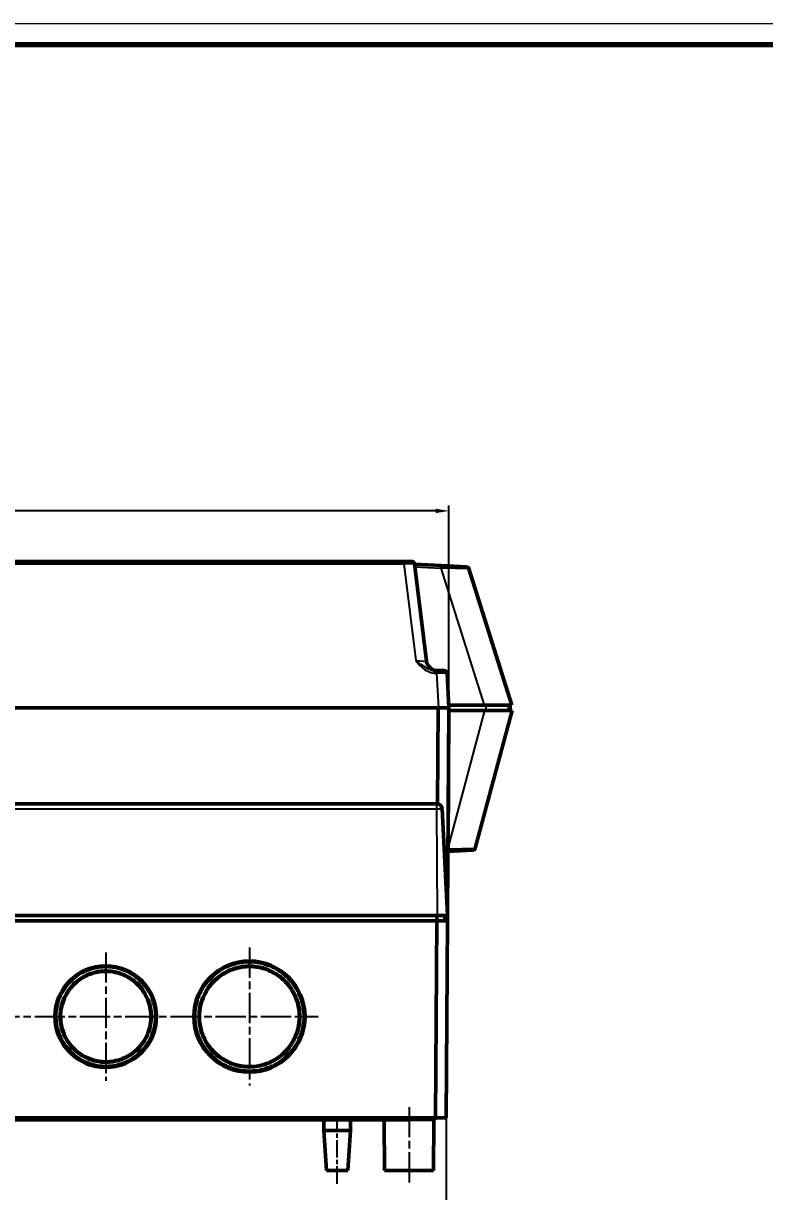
# Model space of a CAD drawing. Header units: millimetres. Extents: x 1 to 1188, y 1 to 840.
# Drawn here: x 455.2 to 594.5, y 620.5 to 840 of the extents above; entities that cross this region are included whole.
import ezdxf

# ---------------------------------------------------------------- set-up
doc = ezdxf.new("R2010")
doc.units = ezdxf.units.MM
doc.linetypes.add('CHAIN', pattern=[0.3543, 0.2362, -0.0295, 0.0591, -0.0295])
doc.linetypes.add('DASH_DOT', pattern=[0.37, 0.24, -0.06, 0.01, -0.06])
doc.layers.get('0').update_dxf_attribs({"lineweight": 25})
for name, color, linetype, lineweight in [('Bemaßung (ISO)', 1, 'Continuous', 25), ('Mittellinie (ISO)', 1, 'DASH_DOT', 25), ('Mittelpunktmarkierung (ISO)', 1, 'DASH_DOT', 25), ('Sichtbar (ISO)', 7, 'Continuous', 50), ('Sichtbar schmal (ISO)', 1, 'Continuous', 25)]:
    doc.layers.add(name, color=color, linetype=linetype, lineweight=lineweight)
doc.styles.add('5', font='isocpeur.ttf', dxfattribs={"width": 1.1})
doc.dimstyles.new('11-Bopla 5', dxfattribs={"dimtxt": 5, "dimasz": 2.5, "dimexe": 1, "dimexo": 0, "dimgap": 0.6, "dimtad": 1, "dimdec": 6, "dimrnd": 1e-08, "dimtxsty": '5', "dimcen": 0.09, "dimdle": 7, "dimclrd": 1, "dimclre": 1, "dimclrt": 7, "dimadec": 6, "dimazin": 2, "dimtfac": 0.7, "dimtdec": 3, "dimtmove": 0, "dimatfit": 3, "dimfxl": 1, "dimtolj": 1, "dimlwd": 25, "dimlwe": 25, "dimarcsym": 0})

# ---------------------------------------------------------------- blocks, each defined once
blk = doc.blocks.new('Ränder Bopla-A0-Rahmen')
at = {"color": 1, "linetype": 'Continuous', "lineweight": 18}
blk.add_line((1, 840), (1188, 840), dxfattribs=at)
at = {"color": 3, "linetype": 'Continuous', "lineweight": 70}
blk.add_line((20, 836), (1184, 836), dxfattribs=at)
blk = doc.blocks.new('*D10')
at = {"layer": 'Bemaßung (ISO)', "color": 1, "linetype": 'Continuous', "lineweight": 25}
for p, q in [((322.18, 711.41), (322.18, 749.41)), ((532.68, 748.41), (324.68, 748.41)), ((535.18, 711.41), (535.18, 749.41))]:
    blk.add_line(p, q, dxfattribs=at)
at = {"layer": 'Bemaßung (ISO)', "color": 1, "linetype": 'Continuous'}
for points in [[(324.68, 748.83), (324.68, 748), (322.18, 748.41)], [(532.68, 748.83), (532.68, 748), (535.18, 748.41)]]:
    blk.add_solid(points, dxfattribs=at)
at = {"layer": 'Defpoints', "color": 0, "linetype": 'Continuous'}
for p in [(322.18, 748.41), (322.18, 711.41), (535.18, 711.41)]:
    blk.add_point(p, dxfattribs=at)
at = {"layer": 'Bemaßung (ISO)', "color": 7, "linetype": 'Continuous', "lineweight": 25, "insert": (424, 749.01), "char_height": 5, "attachment_point": 7, "style": '5'}
blk.add_mtext('\\A1;213', dxfattribs=at)
blk = doc.blocks.new('*D13')
at = {"layer": 'Bemaßung (ISO)', "color": 1, "linetype": 'Continuous', "lineweight": 25}
for p, q in [((322.72, 634.41), (322.72, 611.41)), ((534.64, 634.41), (534.64, 611.41)), ((325.22, 612.41), (532.14, 612.41))]:
    blk.add_line(p, q, dxfattribs=at)
at = {"layer": 'Bemaßung (ISO)', "color": 1, "linetype": 'Continuous'}
for points in [[(325.22, 612.83), (325.22, 612), (322.72, 612.41)], [(532.14, 612.83), (532.14, 612), (534.64, 612.41)]]:
    blk.add_solid(points, dxfattribs=at)
at = {"layer": 'Defpoints', "color": 0, "linetype": 'Continuous'}
for p in [(322.72, 634.41), (534.64, 634.41), (534.64, 612.41)]:
    blk.add_point(p, dxfattribs=at)
at = {"layer": 'Bemaßung (ISO)', "color": 7, "linetype": 'Continuous', "lineweight": 25, "insert": (424, 613.01), "char_height": 5, "attachment_point": 7, "style": '5'}
blk.add_mtext('\\A1;212', dxfattribs=at)

msp = doc.modelspace()

# ---------------------------------------------------------------- linework, layer by layer
at = {"layer": 'Mittellinie (ISO)', "linetype": 'CHAIN', "ltscale": 23.990969}
for p, q in [((346.8275348, 653.4131215), (510.6275348, 653.4131215)), ((527.6775348, 636.4174848), (527.6775348, 622.0131215))]:
    msp.add_line(p, q, dxfattribs=at)
at = {"layer": 'Mittellinie (ISO)', "linetype": 'CHAIN', "ltscale": 13.889993}
msp.add_line((514.1775348, 622.0131215), (514.1775348, 634.5131215), dxfattribs=at)
at = {"layer": 'Mittelpunktmarkierung (ISO)', "linetype": 'CHAIN', "ltscale": 23.990969}
for p, q in [((470.6775348, 665.4631215), (470.6775348, 641.3631215)), ((497.6775348, 666.3631215), (497.6775348, 640.4631215))]:
    msp.add_line(p, q, dxfattribs=at)
at = {"layer": 'Sichtbar (ISO)'}
for p, q in [((526.716463, 738.9131215), (330.6386066, 738.9131215)), ((526.716463, 738.9131215), (528.2180887, 738.9131215)), ((530.961893, 720.1693828), (528.7143617, 738.4740562)), ((533.6874758, 738.1528838), (528.7218436, 738.4131215)), ((533.6874758, 738.1528838), (538.4851339, 737.9014491)), ((547.0198854, 711.9131215), (538.9358244, 737.5524873)), ((542.9210012, 724.9131215), (542.944676, 724.9131215)), ((542.9328386, 724.8755781), (542.944676, 724.9131215)), ((532.8382538, 718.4131215), (532.6072262, 718.4131215)), ((532.8382538, 718.4131215), (534.3361981, 718.4131215)), ((535.1775348, 711.4131215), (534.8355128, 717.9392895)), ((324.1747939, 711.4131215), (533.1802757, 711.4131215)), ((533.1675348, 711.4131215), (324.1875348, 711.4131215)), ((533.0417748, 693.3996204), (533.1675348, 711.4131215)), ((535.1775348, 711.4131215), (533.1802757, 711.4131215)), ((534.9078776, 672.7882029), (535.1775348, 711.4131215)), ((535.1513309, 711.9131215), (541.7772398, 711.9131215)), ((535.1743059, 710.9131215), (535.1775348, 711.4131215)), ((547.0198854, 711.9131215), (541.7772398, 711.9131215)), ((546.5064931, 711.4131215), (546.4439629, 711.2148012)), ((546.4439629, 711.2148012), (546.6775348, 711.2148012)), ((546.5064931, 711.4131215), (546.6775348, 711.4131215)), ((546.6775348, 711.9131215), (546.6775348, 711.4131215)), ((546.6775348, 711.4131215), (546.6775348, 711.2148012)), ((546.6775348, 710.9131215), (546.6775348, 711.2148012)), ((535.1743059, 710.9131215), (535.0090183, 685.3181161)), ((541.8671793, 710.9131215), (535.1743059, 710.9131215)), ((540.1072829, 685.0265822), (547.0435602, 710.9131215)), ((541.8671793, 710.9131215), (547.0435602, 710.9131215)), ((535.0728133, 696.4131215), (535.0806681, 696.4131901)), ((532.8355223, 693.4131215), (324.5195473, 693.4131215)), ((532.8355223, 693.4131215), (532.8780069, 693.4131215)), ((534.9275348, 672.4131215), (533.8766364, 692.4654575)), ((535.0063878, 684.910788), (535.0090183, 685.3181161)), ((539.650488, 684.6566769), (535.0031741, 684.4131215)), ((324.4198558, 672.4131215), (532.9352138, 672.4131215)), ((532.895259, 672.4131215), (532.9039859, 671.4131215)), ((534.9275348, 672.4131215), (532.9352138, 672.4131215)), ((534.4139859, 671.4131215), (534.405259, 672.4131215)), ((534.8982776, 671.4131215), (534.905259, 672.4131215)), ((532.895259, 671.4131215), (324.4598106, 671.4131215)), ((532.6369461, 634.4131215), (532.895259, 671.4131215)), ((532.8984238, 671.4131215), (532.895259, 671.4131215)), ((532.8984238, 671.4131215), (534.8982776, 671.4131215)), ((534.6399647, 634.4131215), (534.8982776, 671.4131215)), ((501.1507065, 662.2177406), (501.1507739, 662.227389)), ((502.535427, 661.5390985), (502.5354133, 661.5469326)), ((476.1353884, 660.0236213), (476.1354039, 660.0258353)), ((477.5406466, 658.5484681), (477.5406389, 658.5528684)), ((504.8163295, 659.6407979), (504.8163315, 659.6419942)), ((506.2376179, 657.4544177), (506.2374787, 657.4743565)), ((477.5585411, 648.295692), (477.5585304, 648.3018292)), ((506.293359, 649.4702284), (506.2932249, 649.4894315)), ((476.0425323, 646.7231801), (476.0425441, 646.7248638)), ((491.2912905, 646.4131215), (491.2913022, 646.4131215)), ((502.563779, 645.2945899), (502.5637648, 645.3027679)), ((504.7945422, 647.1576395), (504.7945428, 647.1579807)), ((468.580582, 645.1037206), (468.580278, 645.0979185)), ((470.7883935, 644.8383797), (470.7884043, 644.8381737)), ((494.5945502, 644.4633511), (494.5946402, 644.4530397)), ((501.0273561, 644.5493875), (501.0274147, 644.5577708)), ((324.7181235, 634.4131215), (532.6369461, 634.4131215)), ((527.5275348, 634.4131215), (527.5275348, 634.0131215)), ((527.8275348, 634.4131215), (527.8275348, 634.0131215)), ((532.6401109, 634.4131215), (532.6369461, 634.4131215)), ((534.6399647, 634.4131215), (532.6401109, 634.4131215)), ((436.1775348, 634.0131215), (527.5275348, 634.0131215)), ((511.6775348, 634.0131215), (511.6775348, 632.0131215)), ((516.6775348, 634.0131215), (516.6775348, 632.0131215)), ((522.9954642, 633.9174848), (523.0775348, 624.5131215)), ((527.5275348, 634.0131215), (527.8275348, 634.0131215)), ((532.3596054, 633.9174848), (532.2775348, 624.5131215)), ((511.6775348, 632.0131215), (516.6775348, 632.0131215)), ((512.1775348, 624.5131215), (511.6775348, 632.0131215)), ((516.1775348, 624.5131215), (516.6775348, 632.0131215)), ((516.1775348, 624.5131215), (512.1775348, 624.5131215)), ((532.2775348, 624.5131215), (523.0775348, 624.5131215))]:
    msp.add_line(p, q, dxfattribs=at)
for centre, radius in [((470.6775348, 653.4131215), 9.55), ((497.6775348, 653.4131215), 10.45)]:
    msp.add_circle(centre, radius, dxfattribs=at)
for centre, radius, start, end in [((528.2180887, 738.4131215), 0.5, 7.000000086, 90.00000001), ((538.458966, 737.4021344), 0.5, 17.5, 87), ((532.9469853, 720.4131215), 2, 187, 270), ((534.3361981, 717.9131215), 0.5, 3, 90), ((532.8780069, 692.4131215), 1, 3, 90), ((539.62432, 685.1559917), 0.5, 273, 345), ((532.8595864, 633.9131215), 0.5, 90, 179.5), ((522.4954832, 633.9131215), 0.5, 0.5, 11.536959033)]:
    msp.add_arc(centre, radius, start, end, dxfattribs=at)
for points, knots in [([(535.0064132, 684.9107931), (535.0061678, 684.8767151), (535.0059481, 684.8426973), (535.0055178, 684.7760698), (535.0053073, 684.7434643), (535.0047409, 684.6557666), (535.0044046, 684.6036849), (535.0038402, 684.5162835), (535.0036136, 684.4811964), (535.0033635, 684.4424608), (535.0032943, 684.4317498), (535.0032001, 684.4171671), (535.0031751, 684.4132941), (535.003174, 684.4131272)], [0.000000310776, 0.000000310776, 0.000000310776, 0.000000310776, 0.010222898394, 0.010222898394, 0.020449966181, 0.020449966181, 0.038943915391, 0.038943915391, 0.057457453032, 0.057457453032, 0.067749653131, 0.067749653131, 0.078039240801, 0.078039240801, 0.078039240801, 0.078039240801]), ([(470.6775348, 662.8050552), (470.2904461, 662.8050552), (469.9874248, 662.7872218), (469.6878395, 662.7550967), (469.4259761, 662.7270167), (469.1340038, 662.6834416), (468.7977602, 662.6145996), (468.254921, 662.5034597), (467.6034291, 662.3147961), (466.9537265, 662.0334821), (466.4024913, 661.7948033), (465.879235, 661.5046176), (465.39755, 661.1761506), (464.9075409, 660.8420072), (464.4579944, 660.4672469), (464.0522857, 660.0617366), (463.6651589, 659.6747992), (463.295891, 659.2379498), (462.9591596, 658.7490245), (462.6512598, 658.3019619), (462.3735657, 657.8155713), (462.137078, 657.2921861), (461.9067417, 656.7824151), (461.7194297, 656.2418687), (461.5854635, 655.7059244), (461.4459783, 655.1479007), (461.3601344, 654.5863015), (461.3246328, 654.0282736), (461.2877385, 653.448354), (461.3056005, 652.8719598), (461.3729597, 652.312656), (461.4426472, 651.7340199), (461.5650559, 651.1719043), (461.7341647, 650.6320002), (461.9078849, 650.0773736), (462.131819, 649.5448318), (462.3958546, 649.0463762), (462.6689363, 648.5308431), (462.9850088, 648.0503542), (463.3364442, 647.6075058), (463.6978929, 647.1520394), (464.0981201, 646.7353836), (464.5242578, 646.3644378), (464.9645769, 645.9811474), (465.4321426, 645.6463737), (465.9184328, 645.3597201), (466.419445, 645.0643883), (466.9420399, 644.8194738), (467.4737427, 644.6260562), (468.022764, 644.4263386), (468.5798276, 644.2817829), (469.1367465, 644.1889586), (469.7103709, 644.0933499), (470.2831588, 644.0525368), (470.8508279, 644.0630353), (471.425415, 644.0736617), (471.9974388, 644.1370713), (472.560296, 644.2525005), (473.1267611, 644.3686696), (473.6845288, 644.5391233), (474.2057667, 644.750939), (474.7487576, 644.9715944), (475.2583305, 645.2379095), (475.7319742, 645.5412555), (476.2241375, 645.8564625), (476.6771901, 646.2114835), (477.0890379, 646.5977874), (477.5134721, 646.9958971), (477.8942795, 647.4274018), (478.2296182, 647.8837509), (478.5752907, 648.3541628), (478.8704175, 648.847815), (479.115996, 649.356087), (479.36916, 649.8800588), (479.5696783, 650.4196464), (479.7188476, 650.9663636), (479.872254, 651.5286103), (479.970641, 652.0963993), (480.0172682, 652.6585085), (480.0654698, 653.2395968), (480.0587076, 653.8142993), (480.0016264, 654.3777818), (479.9422637, 654.963786), (479.8281948, 655.5357645), (479.6672329, 656.0820483), (479.4987988, 656.653692), (479.2786324, 657.199696), (479.0145747, 657.7139686), (478.7506094, 658.2280613), (478.4388803, 658.7214701), (478.0629061, 659.202744), (477.7188419, 659.6431708), (477.3236455, 660.0674327), (476.8785356, 660.4602227), (476.5325132, 660.7655723), (476.1608695, 661.0586056), (475.6346864, 661.3866861), (475.5957181, 661.4109832), (475.5560361, 661.4353245), (475.5156314, 661.4596793), (475.0973629, 661.7117991), (474.5990326, 661.9676392), (474.0207256, 662.1884664), (473.5366052, 662.3733283), (472.9846995, 662.5305992), (472.4901962, 662.6280851), (472.1401242, 662.6970979), (471.8223386, 662.7395265), (471.529235, 662.7662741), (471.2217208, 662.7943368), (470.9403363, 662.8050552), (470.6775348, 662.8050552)], [-2.5373293066, -2.5373293066, -2.5373293066, -2.5373293066, -2.418426747, -2.418426747, -2.418426747, -2.3144956393, -2.3144956393, -2.3144956393, -2.1467069136, -2.1467069136, -2.1467069136, -2.0043478265, -2.0043478265, -2.0043478265, -1.8595286142, -1.8595286142, -1.8595286142, -1.7213422872, -1.7213422872, -1.7213422872, -1.5949877657, -1.5949877657, -1.5949877657, -1.4719199697, -1.4719199697, -1.4719199697, -1.3437821167, -1.3437821167, -1.3437821167, -1.2106173703, -1.2106173703, -1.2106173703, -1.0728498079, -1.0728498079, -1.0728498079, -0.9313255177, -0.9313255177, -0.9313255177, -0.7849525026, -0.7849525026, -0.7849525026, -0.6344089028, -0.6344089028, -0.6344089028, -0.4788554269, -0.4788554269, -0.4788554269, -0.3185926942, -0.3185926942, -0.3185926942, -0.1531099321, -0.1531099321, -0.1531099321, 0.0173366748, 0.0173366748, 0.0173366748, 0.1898604978, 0.1898604978, 0.1898604978, 0.3634902186, 0.3634902186, 0.3634902186, 0.5443660573, 0.5443660573, 0.5443660573, 0.7323142294, 0.7323142294, 0.7323142294, 0.9260062583, 0.9260062583, 0.9260062583, 1.1256670673, 1.1256670673, 1.1256670673, 1.3314951032, 1.3314951032, 1.3314951032, 1.5431696881, 1.5431696881, 1.5431696881, 1.7619912346, 1.7619912346, 1.7619912346, 1.9895588316, 1.9895588316, 1.9895588316, 2.2276906907, 2.2276906907, 2.2276906907, 2.4657392257, 2.4657392257, 2.4657392257, 2.6835838994, 2.6835838994, 2.6835838994, 2.852933325, 2.852933325, 2.852933325, 2.8654750669, 2.8654750669, 2.8654750669, 2.9953070252, 2.9953070252, 2.9953070252, 3.1039937487, 3.1039937487, 3.1039937487, 3.180935978, 3.180935978, 3.180935978, 3.2616610812, 3.2616610812, 3.2616610812, 3.2616610812]), ([(497.6775348, 663.7050552), (497.2724506, 663.7050552), (496.9707685, 663.6858626), (496.7282693, 663.6633179), (496.4132334, 663.6340296), (496.0881902, 663.5877793), (495.7334715, 663.5194089), (495.1430183, 663.4056016), (494.4746389, 663.2211838), (493.786902, 662.9397197), (493.2472935, 662.7188787), (492.6958836, 662.4402168), (492.1420277, 662.0858888), (491.6562294, 661.7751006), (491.1683299, 661.4052754), (490.6969241, 660.9685724), (490.2699905, 660.5730677), (489.8607833, 660.1246951), (489.494591, 659.6420707), (489.1439738, 659.1799736), (488.8294347, 658.6839805), (488.5576115, 658.1594577), (488.2933492, 657.6495247), (488.0671118, 657.1073632), (487.8881229, 656.5441137), (487.7117347, 655.9890479), (487.5808213, 655.4136252), (487.5001631, 654.8229204), (487.4208651, 654.2421771), (487.3901757, 653.6450387), (487.4131885, 653.0417231), (487.4357696, 652.4497224), (487.5097165, 651.8546992), (487.6375682, 651.2631829), (487.7622041, 650.6865445), (487.9381009, 650.1132816), (488.1675632, 649.5511653), (488.3912202, 649.0032701), (488.6645612, 648.4691801), (488.986849, 647.9576549), (489.30149, 647.4582663), (489.6631657, 646.979632), (490.0714923, 646.529751), (490.4684426, 646.0924042), (490.9095259, 645.6827821), (491.3874868, 645.312567), (491.8546679, 644.9507016), (492.3580582, 644.6252377), (492.8946996, 644.3428871), (493.4169071, 644.0681309), (493.9723288, 643.8338777), (494.5487849, 643.6495318), (495.1125412, 643.4692472), (495.6973191, 643.3359263), (496.2976138, 643.2545447), (496.8822645, 643.1752839), (497.4853053, 643.1455344), (498.0879987, 643.1696374), (498.6865162, 643.1935734), (499.2817027, 643.2697933), (499.8670847, 643.3975092), (500.4458415, 643.5237797), (501.0160286, 643.7000771), (501.5787106, 643.9310901), (502.1217774, 644.15405), (502.6577487, 644.4289921), (503.171018, 644.753858), (503.671789, 645.0708133), (504.1494473, 645.4338047), (504.5969239, 645.8416596), (505.0331132, 646.2392267), (505.4405806, 646.6794392), (505.8113832, 647.1602377), (506.1730327, 647.6291681), (506.4972207, 648.1333101), (506.7778249, 648.6693364), (507.0514541, 649.1920386), (507.2836769, 649.7452341), (507.4675977, 650.3244239), (507.6463419, 650.8873115), (507.7788794, 651.4740355), (507.8589267, 652.0733345), (507.9372204, 652.6595051), (507.9656791, 653.2583637), (507.9403453, 653.8631449), (507.9155277, 654.4556047), (507.8385844, 655.056269), (507.707066, 655.6510354), (507.5773981, 656.2374337), (507.3947524, 656.8195256), (507.1569895, 657.3892565), (506.9237292, 657.9481982), (506.6367962, 658.4956245), (506.2990751, 659.0170725), (505.9726136, 659.5211355), (505.5981969, 660.0023286), (505.1771569, 660.4522018), (504.774734, 660.8821829), (504.3202568, 661.2900825), (503.8503974, 661.6433517), (503.3584443, 662.0132322), (502.8573487, 662.32052), (502.3667568, 662.5722428), (501.8161887, 662.8547395), (501.2739909, 663.069405), (500.7693893, 663.2286786), (500.2261961, 663.4001334), (499.6745273, 663.5206962), (499.1955243, 663.5922701), (498.6104648, 663.6796913), (498.1125185, 663.7050552), (497.6775348, 663.7050552)], [-4.3679264266, -4.3679264266, -4.3679264266, -4.3679264266, -4.1819819208, -4.1819819208, -4.1819819208, -3.9404174453, -3.9404174453, -3.9404174453, -3.5383170619, -3.5383170619, -3.5383170619, -3.2228231315, -3.2228231315, -3.2228231315, -2.9460969595, -2.9460969595, -2.9460969595, -2.6954770041, -2.6954770041, -2.6954770041, -2.4555165701, -2.4555165701, -2.4555165701, -2.2222307946, -2.2222307946, -2.2222307946, -1.99233458, -1.99233458, -1.99233458, -1.7663152881, -1.7663152881, -1.7663152881, -1.5445349174, -1.5445349174, -1.5445349174, -1.3283328171, -1.3283328171, -1.3283328171, -1.1176004686, -1.1176004686, -1.1176004686, -0.9118680351, -0.9118680351, -0.9118680351, -0.7118675079, -0.7118675079, -0.7118675079, -0.5163777458, -0.5163777458, -0.5163777458, -0.3261460379, -0.3261460379, -0.3261460379, -0.1401052775, -0.1401052775, -0.1401052775, 0.0410871575, 0.0410871575, 0.0410871575, 0.2210241529, 0.2210241529, 0.2210241529, 0.3989246701, 0.3989246701, 0.3989246701, 0.570623541, 0.570623541, 0.570623541, 0.7381414451, 0.7381414451, 0.7381414451, 0.9014338505, 0.9014338505, 0.9014338505, 1.0606954893, 1.0606954893, 1.0606954893, 1.2159983009, 1.2159983009, 1.2159983009, 1.3669298976, 1.3669298976, 1.3669298976, 1.5145551168, 1.5145551168, 1.5145551168, 1.6591727215, 1.6591727215, 1.6591727215, 1.8017555947, 1.8017555947, 1.8017555947, 1.9416383075, 1.9416383075, 1.9416383075, 2.0768573544, 2.0768573544, 2.0768573544, 2.2060974232, 2.2060974232, 2.2060974232, 2.3414145884, 2.3414145884, 2.3414145884, 2.4932746459, 2.4932746459, 2.4932746459, 2.6567488862, 2.6567488862, 2.6567488862, 2.8564180881, 2.8564180881, 2.8564180881, 2.8564180881]), ([(497.6775348, 662.8871561), (498.1203198, 662.8871561), (498.5627944, 662.8586055), (499.2918259, 662.7468708), (499.5207148, 662.7042665), (500.0078199, 662.5924008), (500.2642155, 662.5233489), (501.0082905, 662.2867663), (501.5080586, 662.0853983), (502.4650262, 661.596863), (502.9273034, 661.3128348), (503.7216636, 660.7202823), (504.0606571, 660.4286098), (504.4507482, 660.0385657), (504.5233651, 659.9633986), (504.9808774, 659.4732933), (505.3271206, 659.0243009), (505.9401321, 658.0708385), (506.2008907, 657.5674069), (506.6338919, 656.5304279), (506.802717, 655.9956977), (507.0466152, 654.91115), (507.1200869, 654.3609566), (507.1477329, 653.7206686), (507.1502755, 653.6314714), (507.1578448, 653.0796578), (507.1287681, 652.6173702), (506.9910929, 651.6129936), (506.8682756, 651.0732554), (506.5329185, 650.0223881), (506.3203453, 649.5112751), (505.8114622, 648.5329852), (505.5150803, 648.0656237), (504.989732, 647.3800028), (504.7875597, 647.1418999), (504.4089196, 646.7400496), (504.2375181, 646.5720416), (503.6507401, 646.0399169), (503.2087235, 645.7057785), (502.2750449, 645.1184801), (501.783263, 644.8651231), (500.7633919, 644.4451474), (500.2352833, 644.2785521), (499.1814525, 644.0446768), (498.6567514, 643.9734233), (498.1052147, 643.947071), (498.0807032, 643.946), (497.5048018, 643.923181), (496.9516712, 643.951801), (495.8589077, 644.104391), (495.3192662, 644.2283043), (494.2687255, 644.565558), (493.7578413, 644.7789292), (492.7802398, 645.2894484), (492.3133218, 645.5866698), (491.6494246, 646.0976249), (491.4309192, 646.2824647), (491.0268075, 646.658672), (490.8401997, 646.8484065), (490.2921219, 647.4557403), (489.959054, 647.8983886), (489.3739007, 648.8330293), (489.1216068, 649.3251471), (488.7038045, 650.3454496), (488.5383174, 650.8736486), (488.310643, 651.9094917), (488.2415279, 652.4154161), (488.2130734, 652.9665505), (488.2111685, 653.009338), (488.1890541, 653.5998472), (488.2178245, 654.1484625), (488.3688787, 655.2258248), (488.4885633, 655.7550828), (488.8155829, 656.7817569), (489.0188053, 657.2797365), (489.5114797, 658.2373453), (489.7982486, 658.6995332), (490.2537929, 659.3027113), (490.3831018, 659.462643), (490.7443541, 659.879387), (490.9863096, 660.1282009), (491.6595129, 660.747786), (492.1111187, 661.0918492), (493.0720232, 661.7035392), (493.5825197, 661.9647085), (494.7187389, 662.4323028), (495.3438672, 662.6083418), (496.2257049, 662.7810805), (496.5317721, 662.8221105), (496.8251426, 662.848737), (496.8291716, 662.8491), (497.1260984, 662.8756656), (497.4018761, 662.8871561), (497.6775348, 662.8871561)], [0, 0, 0, 0, 2.1600129009, 2.1600129009, 3.0618896701, 3.0618896701, 3.9637664394, 3.9637664394, 5.6185132067, 5.6185132067, 7.1912603084, 7.1912603084, 8.4461885746, 8.4461885746, 8.7394361174, 8.7394361174, 10.328597101, 10.328597101, 12.0076730367, 12.0076730367, 13.752696897, 13.752696897, 15.5262821909, 15.5262821909, 15.8131463512, 15.8131463512, 17.3004331509, 17.3004331509, 19.0741598397, 19.0741598397, 20.8492061691, 20.8492061691, 22.6237298066, 22.6237298066, 23.6268942572, 23.6268942572, 24.3978691311, 24.3978691311, 26.1733236364, 26.1733236364, 27.9481183477, 27.9481183477, 29.7224229067, 29.7224229067, 31.4190559297, 31.4190559297, 31.4979575988, 31.4979575988, 33.2727668221, 33.2727668221, 35.0470673947, 35.0470673947, 36.8225608492, 36.8225608492, 38.5972444593, 38.5972444593, 39.5165560808, 39.5165560808, 40.3713267582, 40.3713267582, 42.1464748857, 42.1464748857, 43.9207308014, 43.9207308014, 45.6944292153, 45.6944292153, 47.3314170795, 47.3314170795, 47.4691717966, 47.4691717966, 49.2323535246, 49.2323535246, 50.9480713567, 50.9480713567, 52.5868720784, 52.5868720784, 54.1501083166, 54.1501083166, 54.7297480545, 54.7297480545, 55.7009224866, 55.7009224866, 57.3034550497, 57.3034550497, 59.0140958364, 59.0140958364, 61.1186119895, 61.1186119895, 62.4448593958, 62.4448593958, 62.4633422793, 62.4633422793, 63.808072569, 63.808072569, 63.808072569, 63.808072569]), ([(497.6775348, 662.8021899), (497.8076967, 662.8021899), (497.9359283, 662.7993552), (498.0622543, 662.7939581), (499.426574, 662.7356698), (500.640327, 662.3844609), (501.6734222, 661.8995401), (502.4328623, 661.5430694), (503.4319272, 660.9368044), (504.3165554, 660.0521421), (504.383122, 659.9855729), (504.4490198, 659.917575), (504.5141335, 659.8482202), (505.4483853, 658.8531161), (506.0698977, 657.7537874), (506.4689041, 656.6851526), (506.757911, 655.9111229), (507.0485154, 654.7880488), (507.065477, 653.5410757), (507.0668902, 653.4371858), (507.0665065, 653.3325818), (507.0642794, 653.2274424), (507.0353846, 651.8633682), (506.7107027, 650.6434283), (506.2484975, 649.6010211), (505.911561, 648.8411314), (505.3446162, 647.8595087), (504.5103022, 646.9741985), (504.4259409, 646.8846807), (504.3390744, 646.7961962), (504.249848, 646.7090036), (503.2746926, 645.7560752), (502.1897292, 645.1122375), (501.1307753, 644.6913515), (500.3887955, 644.3964483), (499.3223899, 644.0924424), (498.1255664, 644.0352652), (497.9789944, 644.0282629), (497.8307557, 644.0248021), (497.6813554, 644.0250381), (496.9536405, 644.0261875), (496.2268281, 644.1148566), (495.5191261, 644.2843426), (494.7449251, 644.4697544), (494.0667724, 644.7320322), (493.471263, 645.0286927), (492.7189007, 645.4034915), (491.9644781, 645.9044886), (491.2806775, 646.5409724), (491.0576201, 646.7485949), (490.8424692, 646.9701069), (490.6371153, 647.2044081), (489.7426499, 648.2249601), (489.1558679, 649.3354058), (488.7899552, 650.4088759), (488.528027, 651.177289), (488.3477503, 652.0298894), (488.3012677, 652.9282185), (488.2836977, 653.2677786), (488.2852166, 653.6131211), (488.3067038, 653.9613655), (488.3901236, 655.3133548), (488.7534279, 656.5132133), (489.2476012, 657.5317507), (489.6299516, 658.3198108), (490.0841616, 658.9873961), (490.5826131, 659.5625136), (490.8477995, 659.8684877), (491.1257422, 660.1477558), (491.4149285, 660.4050222), (492.4247737, 661.3034021), (493.5249253, 661.8987377), (494.5905728, 662.273556), (495.3886454, 662.5542606), (496.1349317, 662.7007658), (496.8287914, 662.7637482), (497.1204542, 662.7902228), (497.4029927, 662.8021899), (497.6775348, 662.8021899)], [-5.5447566649, -5.5447566649, -5.5447566649, -5.5447566649, -5.4481408424, -5.4481408424, -5.4481408424, -4.4046911908, -4.4046911908, -4.4046911908, -3.6376394373, -3.6376394373, -3.6376394373, -3.579920223, -3.579920223, -3.579920223, -2.751763695, -2.751763695, -2.751763695, -2.1519163824, -2.1519163824, -2.1519163824, -2.1019409271, -2.1019409271, -2.1019409271, -1.4535614458, -1.4535614458, -1.4535614458, -0.9809084605, -0.9809084605, -0.9809084605, -0.9331163284, -0.9331163284, -0.9331163284, -0.4107957709, -0.4107957709, -0.4107957709, -0.0448201476, -0.0448201476, -0.0448201476, 0, 0, 0, 0.2183147413, 0.2183147413, 0.2183147413, 0.4571433985, 0.4571433985, 0.4571433985, 0.7588778237, 0.7588778237, 0.7588778237, 0.8573042968, 0.8573042968, 0.8573042968, 1.286023056, 1.286023056, 1.286023056, 1.592909206, 1.592909206, 1.592909206, 1.7089093279, 1.7089093279, 1.7089093279, 2.1592566619, 2.1592566619, 2.1592566619, 2.5076981978, 2.5076981978, 2.5076981978, 2.6930761725, 2.6930761725, 2.6930761725, 3.3404201758, 3.3404201758, 3.3404201758, 3.8252217272, 3.8252217272, 3.8252217272, 4.0290072773, 4.0290072773, 4.0290072773, 4.0290072773]), ([(470.6775348, 661.9871561), (470.9317299, 661.9871561), (471.1860262, 661.9758383), (471.7271516, 661.9247431), (472.0139778, 661.8852041), (472.7613047, 661.7348635), (473.2436563, 661.6023838), (474.1896336, 661.2402777), (474.6506296, 661.0199149), (475.5330551, 660.4920507), (475.9559017, 660.1874256), (476.5034853, 659.7068946), (476.6524645, 659.5661921), (477.0229539, 659.1888664), (477.23593, 658.944352), (477.7709471, 658.2546476), (478.0599949, 657.793159), (478.548822, 656.835906), (478.7457683, 656.3371137), (479.0484606, 655.3189432), (479.1517359, 654.799054), (479.2413667, 653.9454781), (479.2564944, 653.6128333), (479.2484161, 653.0880661), (479.2386835, 652.8960573), (479.1776995, 652.1818435), (479.0837639, 651.6634056), (478.804385, 650.6518659), (478.6189344, 650.1587747), (478.1636744, 649.2137857), (477.8938397, 648.761753), (477.2972179, 647.943055), (476.9757151, 647.5727805), (476.5972716, 647.208577), (476.5708584, 647.1834953), (476.1608375, 646.7992968), (475.7431079, 646.4770664), (474.8572591, 645.9143343), (474.3890352, 645.673598), (473.4169231, 645.2789025), (472.9130153, 645.1249579), (471.885138, 644.9103408), (471.3611557, 644.8497772), (470.723638, 644.8369379), (470.6111062, 644.8369639), (470.0861018, 644.8479219), (469.674709, 644.8877418), (468.7506422, 645.0454455), (468.2414158, 645.1816114), (467.2556519, 645.5422237), (466.779118, 645.766666), (465.8740138, 646.2969085), (465.4451779, 646.6028374), (464.8340218, 647.1313834), (464.6293, 647.3273005), (464.2691147, 647.7097604), (464.1110329, 647.8933056), (463.6359899, 648.4956755), (463.3498763, 648.9381142), (462.8617752, 649.8663678), (462.6595979, 650.3523487), (462.3446807, 651.3530137), (462.2320025, 651.8677119), (462.1132928, 652.8234022), (462.092769, 653.2620494), (462.1104144, 653.7864057), (462.114648, 653.8720813), (462.1536152, 654.4710119), (462.2348162, 654.9830741), (462.4877885, 655.978643), (462.6556928, 656.4627059), (463.0762232, 657.3927396), (463.3248267, 657.8406599), (463.9109731, 658.6982462), (464.2460239, 659.1059196), (464.7011585, 659.5623716), (464.7877269, 659.6454919), (465.1836801, 660.0092955), (465.5110145, 660.2664447), (466.3116025, 660.8085371), (466.7922043, 661.0674981), (467.8574291, 661.5275984), (468.4453993, 661.7021482), (469.2939593, 661.8785747), (469.5924997, 661.9208248), (470.1529544, 661.9752175), (470.4152963, 661.9871561), (470.6775348, 661.9871561)], [0, 0, 0, 0, 1.2501160792, 1.2501160792, 2.5002321583, 2.5002321583, 4.1609398135, 4.1609398135, 5.710541192, 5.710541192, 7.2009955946, 7.2009955946, 7.7807574204, 7.7807574204, 8.6969094541, 8.6969094541, 10.2703913731, 10.2703913731, 11.9232059987, 11.9232059987, 13.6191219797, 13.6191219797, 14.6974829409, 14.6974829409, 15.3209985769, 15.3209985769, 17.0220267848, 17.0220267848, 18.7241848067, 18.7241848067, 20.4262386685, 20.4262386685, 22.009694504, 22.009694504, 22.1277057024, 22.1277057024, 23.8304540647, 23.8304540647, 25.5325749883, 25.5325749883, 27.2343038776, 27.2343038776, 28.9372446596, 28.9372446596, 29.3020126348, 29.3020126348, 30.6391839204, 30.6391839204, 32.3410499461, 32.3410499461, 34.0439497233, 34.0439497233, 35.7455812356, 35.7455812356, 36.662925606, 36.662925606, 37.4473767718, 37.4473767718, 39.1497933506, 39.1497933506, 40.8509022454, 40.8509022454, 42.5525254751, 42.5525254751, 43.9742915326, 43.9742915326, 44.2521272298, 44.2521272298, 45.9180923825, 45.9180923825, 47.5153228547, 47.5153228547, 49.0283376274, 49.0283376274, 50.5130779746, 50.5130779746, 50.8528280523, 50.8528280523, 52.0376598701, 52.0376598701, 53.6638720196, 53.6638720196, 55.6379623141, 55.6379623141, 56.9276352872, 56.9276352872, 58.2173082602, 58.2173082602, 58.2173082602, 58.2173082602]), ([(470.6775348, 661.9021899), (470.8168717, 661.9021899), (470.9579774, 661.8985858), (471.1004605, 661.891184), (472.3246003, 661.8275916), (473.4217881, 661.503107), (474.3592535, 661.0528795), (475.0623448, 660.7152126), (475.9511067, 660.1588999), (476.7351905, 659.3602031), (476.792698, 659.3016239), (476.8496209, 659.2418561), (476.905872, 659.1809537), (477.7383312, 658.2796601), (478.2957611, 657.279512), (478.6510573, 656.3011244), (479.0300845, 655.2573884), (479.1800691, 654.2318239), (479.1653234, 653.2816576), (479.1649053, 653.2547104), (479.1643534, 653.227824), (479.16367, 653.2009988), (479.1324119, 651.9740055), (478.8333685, 650.8685135), (478.4047006, 649.9194933), (477.9340168, 648.8774552), (477.3041373, 648.0205232), (476.6105652, 647.3422308), (476.5948553, 647.326867), (476.5791065, 647.31159), (476.5633197, 647.2963998), (475.6958764, 646.4617421), (474.7289035, 645.8935924), (473.7785508, 645.5202705), (472.7095945, 645.1003583), (471.6553226, 644.9259821), (470.6809391, 644.9246585), (470.6207365, 644.9245767), (470.560554, 644.925162), (470.5004027, 644.9264174), (469.8651045, 644.9396768), (469.235593, 645.0275393), (468.6241168, 645.1824919), (467.8949195, 645.3672758), (467.2529551, 645.6299796), (466.6891766, 645.9290825), (466.0723287, 646.2563404), (465.2441694, 646.8011383), (464.4983189, 647.5929676), (464.3991327, 647.6982681), (464.3014918, 647.8075948), (464.2059423, 647.92065), (463.4150775, 648.8564093), (462.9008261, 649.8778916), (462.5875318, 650.8690128), (462.3609606, 651.5857813), (462.156376, 652.5907294), (462.1934904, 653.6978043), (462.1970078, 653.8027248), (462.2025972, 653.9084059), (462.210313, 654.0146359), (462.2991739, 655.2380549), (462.6475179, 656.3286391), (463.1182243, 657.2568362), (463.5338568, 658.0764317), (464.1424971, 658.936756), (464.9336474, 659.6637924), (464.9711217, 659.6982298), (465.0089733, 659.7323652), (465.0471906, 659.7661864), (465.962642, 660.5763321), (466.9700808, 661.1115836), (467.9519087, 661.445861), (468.6373064, 661.6792144), (469.6050404, 661.9021899), (470.6775348, 661.9021899)], [-1.5684246883, -1.5684246883, -1.5684246883, -1.5684246883, -1.5487762593, -1.5487762593, -1.5487762593, -1.3799673181, -1.3799673181, -1.3799673181, -1.2533620122, -1.2533620122, -1.2533620122, -1.2440763336, -1.2440763336, -1.2440763336, -1.1066577643, -1.1066577643, -1.1066577643, -0.9600607394, -0.9600607394, -0.9600607394, -0.9559031792, -0.9559031792, -0.9559031792, -0.7657347915, -0.7657347915, -0.7657347915, -0.5569270937, -0.5569270937, -0.5569270937, -0.552197431, -0.552197431, -0.552197431, -0.2923152964, -0.2923152964, -0.2923152964, 0, 0, 0, 0.0180608031, 0.0180608031, 0.0180608031, 0.2088128028, 0.2088128028, 0.2088128028, 0.4362882654, 0.4362882654, 0.4362882654, 0.6851763501, 0.6851763501, 0.6851763501, 0.7182744727, 0.7182744727, 0.7182744727, 0.9922282494, 0.9922282494, 0.9922282494, 1.1903487634, 1.1903487634, 1.1903487634, 1.2091251957, 1.2091251957, 1.2091251957, 1.4253676885, 1.4253676885, 1.4253676885, 1.6163092202, 1.6163092202, 1.6163092202, 1.6253535231, 1.6253535231, 1.6253535231, 1.8419989842, 1.8419989842, 1.8419989842, 1.9932355681, 1.9932355681, 1.9932355681, 1.9932355681])]:
    msp.add_open_spline(points, degree=3, knots=knots, dxfattribs=at)
at = {"layer": 'Sichtbar schmal (ISO)'}
for p, q in [((330.6386066, 738.4392895), (526.716463, 738.4392895)), ((526.716463, 738.9131215), (526.716463, 738.4392895)), ((526.716463, 738.4392895), (528.9426502, 720.3084496)), ((528.7837183, 737.9091926), (533.6613079, 737.653569)), ((533.6613079, 737.653569), (533.6874758, 738.1528838)), ((538.9358244, 737.5524873), (533.6613079, 737.653569)), ((533.6613079, 737.653569), (541.7772398, 711.9131215)), ((532.6072262, 717.9392895), (532.6072262, 718.4131215)), ((532.6072262, 717.9392895), (532.8382538, 717.9392895)), ((532.8382538, 717.9392895), (532.8382538, 718.4131215)), ((532.8382538, 717.9392895), (533.1802757, 711.4131215)), ((533.1773886, 711.4131215), (533.0516168, 693.397936)), ((542.1775348, 710.9131215), (542.1775348, 711.9131215)), ((541.8671793, 710.9131215), (535.0090183, 685.3181161)), ((324.5195473, 692.4654575), (532.8355223, 692.4654575)), ((532.8355223, 693.4131215), (532.8355223, 692.4654575)), ((532.8355223, 692.4654575), (532.9352138, 672.4131215)), ((535.0064132, 684.9107931), (540.1072829, 685.0265822)), ((532.9053161, 672.4131215), (532.914043, 671.4131215)), ((532.8984238, 671.4131215), (532.6401109, 634.4131215)), ((470.6775348, 661.9871561), (470.6775348, 662.8050552)), ((497.6775348, 662.8871561), (497.6775348, 663.7050552)), ((497.6775348, 662.8871561), (497.6775348, 662.8021899)), ((470.6775348, 661.9871561), (470.6775348, 661.9021899)), ((532.3596054, 633.9174848), (522.9954642, 633.9174848))]:
    msp.add_line(p, q, dxfattribs=at)
for centre, major_axis, ratio, start_param, end_param in [((526.7068239, 738.4131215), (2.0075402, 0.0609041), 0.0128775041, 0.0011860668, 1.5656042017), ((528.916946, 720.4131215), (2.044951, -0.2449645), 0.0489853504, 4.7308265711, 6.2952447003), ((532.8341395, 717.9131215), (2.0013737, 0.0261546), 0.0130459482, 0.0005128693, 1.5685701403)]:
    msp.add_ellipse(centre, major_axis=major_axis, ratio=ratio, start_param=start_param, end_param=end_param, dxfattribs=at)
for points, knots in [([(528.9426502, 720.3084496), (529.2738237, 719.8898023), (529.616471, 719.4701087), (530.355843, 718.7727422), (530.7481437, 718.4820383), (531.4567821, 718.1442084), (531.744902, 718.0470283), (532.2297547, 717.9571751), (532.4191101, 717.9392895), (532.6072262, 717.9392895)], [-0.0038309786, -0.0038309786, -0.0038309786, -0.0038309786, 1.5989180846, 1.5989180846, 3.0436496479, 3.0436496479, 3.946606875, 3.946606875, 4.5109551419, 4.5109551419, 4.5109551419, 4.5109551419]), ([(532.6072262, 718.4131215), (532.4505654, 718.4131215), (532.2917498, 718.42743), (531.8803797, 718.4993125), (531.6313156, 718.5770566), (530.9961357, 718.8473206), (530.6198929, 719.0798837), (529.8184718, 719.6377769), (529.3799595, 719.9735318), (528.9426502, 720.3084496)], [-0.0038309934, -0.0038309934, -0.0038309934, -0.0038309934, 0.5605172735, 0.5605172735, 1.4634745006, 1.4634745006, 2.9082060639, 2.9082060639, 4.5109551314, 4.5109551314, 4.5109551314, 4.5109551314]), ([(532.8355223, 692.4654575), (532.9032243, 692.4657794), (532.9715777, 692.4660728), (533.145917, 692.466737), (533.248725, 692.4670454), (533.4964825, 692.4675641), (533.6263683, 692.4675928), (533.8215762, 692.4670323), (533.8765885, 692.4663719), (533.8766364, 692.4654575)], [0, 0, 0, 0, 0.008288299179, 0.008288299179, 0.021549577864, 0.021549577864, 0.042767623762, 0.042767623762, 0.066306393429, 0.066306393429, 0.066306393429, 0.066306393429])]:
    msp.add_open_spline(points, degree=3, knots=knots, dxfattribs=at)

# ---------------------------------------------------------------- block references
msp.add_blockref('Ränder Bopla-A0-Rahmen', (0, 0))

# ---------------------------------------------------------------- dimensions: what is measured, and where the dimension line sits
at = {"layer": 'Bemaßung (ISO)', "color": 1, "linetype": 'Continuous', "lineweight": 25}
for base, p1, p2, override, picture, middle in [((322.1775348, 748.4131215), (535.1775348, 711.4131215), (322.1775348, 711.4131215), {"dimgap": 0.6, "dimdec": 6, "dimtol": 0, "dimlim": 0, "dimtp": 0, "dimtm": 0, "dimtdec": 3, "dimtofl": 0, "dimatfit": 1}, '*D10', (428.6775348, 748.4131215)), ((534.6399647, 612.4131215), (322.7151049, 634.4131215), (534.6399647, 634.4131215), {"dimgap": 0.6, "dimdec": 0, "dimtol": 0, "dimlim": 0, "dimtp": 0, "dimtm": 0, "dimtdec": 3, "dimtofl": 0, "dimatfit": 1}, '*D13', (428.6775348, 612.4131215))]:
    dim = msp.add_linear_dim(base=base, p1=p1, p2=p2, angle=180, dimstyle='11-Bopla 5', override=override, dxfattribs=at)
    dim.commit()
    dim.dimension.update_dxf_attribs({"geometry": picture, "text_midpoint": middle, "dimtype": 160})

doc.saveas('drawing.dxf')
